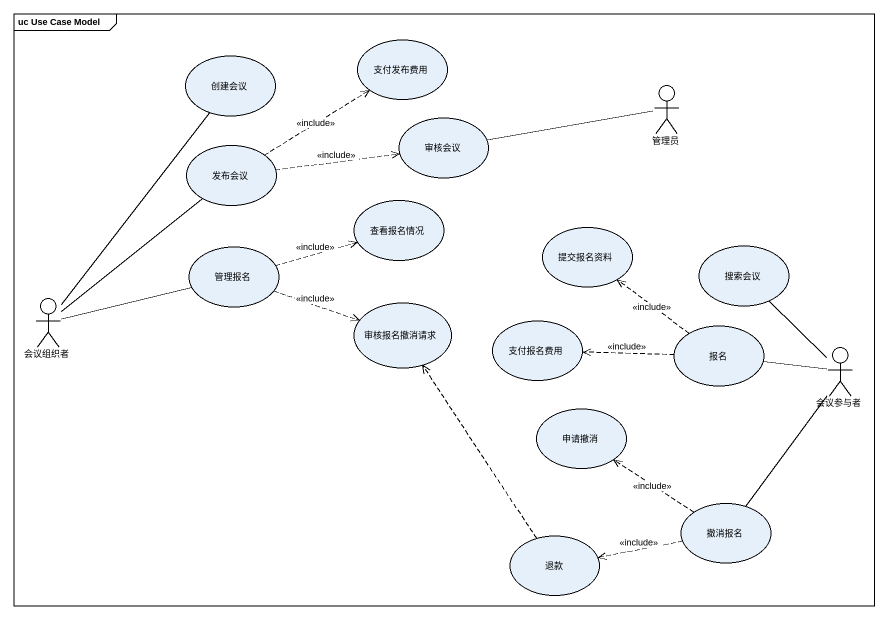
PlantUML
@startuml
mainframe uc Use Case Model
usecase 创建会议
usecase 支付发布费用
actor 管理员
usecase 发布会议
usecase 审核会议
usecase 查看报名情况
usecase 提交报名资料
usecase 管理报名
usecase 搜索会议
actor 会议组织者
usecase 审核报名撤消请求
usecase 支付报名费用
usecase 报名
actor 会议参与者
usecase 申请撤消
usecase 退款
usecase 撤消报名
管理员 -left- 审核会议
发布会议 .up.> 支付发布费用 : <<include>>
发布会议 .right.> 审核会议 : <<include>>
管理报名 .right.> 查看报名情况 : <<include>>
管理报名 .right.> 审核报名撤消请求 : <<include>>
会议组织者 -up- 创建会议
会议组织者 -up- 发布会议
会议组织者 -right- 管理报名
报名 .up.> 提交报名资料 : <<include>>
报名 .left.> 支付报名费用 : <<include>>
会议参与者 -up- 搜索会议
会议参与者 -left- 报名
会议参与者 -- 撤消报名
退款 .up.> 审核报名撤消请求
撤消报名 .up.> 申请撤消 : <<include>>
撤消报名 .left.> 退款 : <<include>>
@enduml
